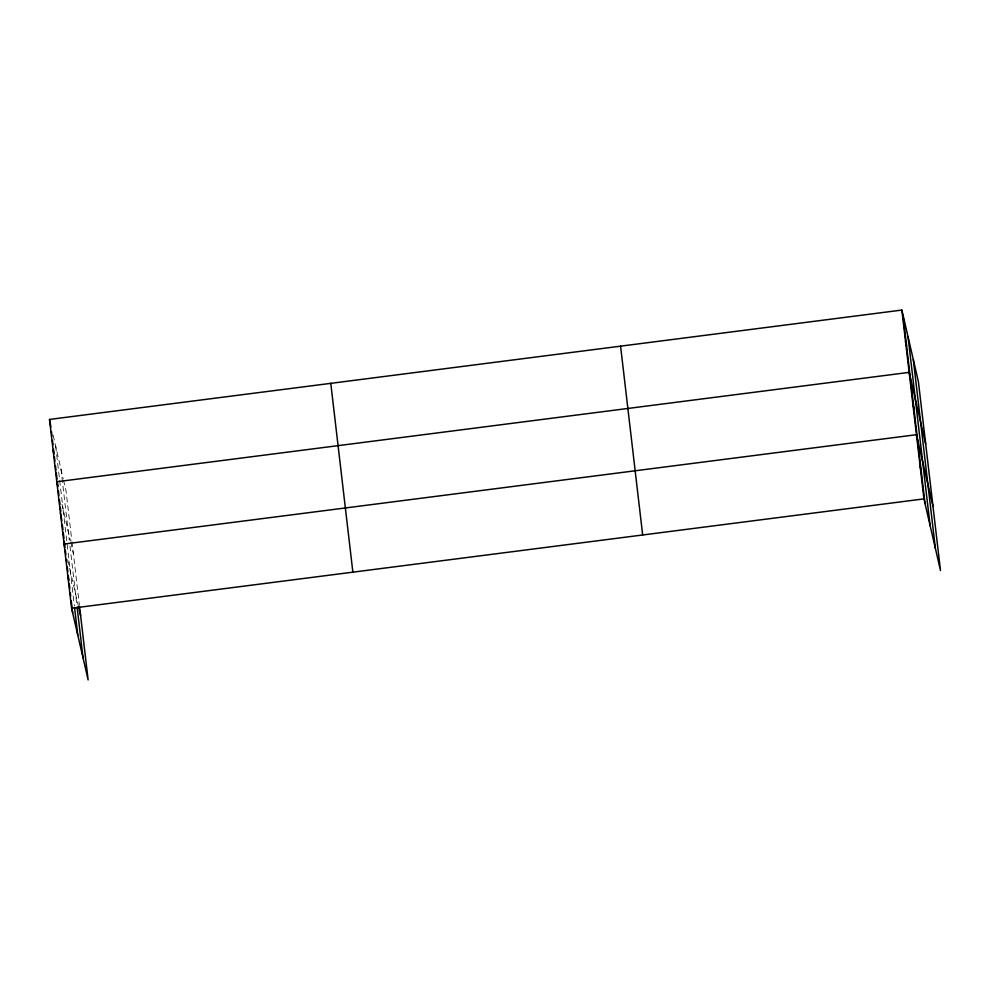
<?xml version="1.0" encoding="UTF-8"?>
<svg xmlns="http://www.w3.org/2000/svg" width="990" height="990" viewBox="0 0 990 990"><rect width="100%" height="100%" fill="white"/><g stroke="black" fill="none" stroke-linecap="round" stroke-linejoin="round"><path stroke-width="0.74" stroke-dasharray="4.95 3.71" d="M53.126 435.154L63.174 478.665M63.496 480.051L66.045 491.114L71.775 540.07M62.011 504.38L70.463 540.986M70.785 542.359L73.334 553.422M67.704 559.771L78.074 604.667M71.948 541.555L79.41 605.348M60.947 469L69.275 540.206M69.968 546.146L76.948 605.843M55.688 446.205L59.326 477.366M59.672 480.336L62.976 508.526M63.15 510.011L74.374 605.991"/><path stroke-width="1.49" d="M79.584 606.833L88.135 679.932L71.589 608.256L49.5 419.438L901.865 310.068L918.411 381.744L940.5 570.562L923.955 498.886L901.865 310.068M71.589 608.256L923.955 498.886M905.504 341.228L906.58 345.894M925.699 444.065L909.154 372.376L56.789 481.746L57.865 486.412L57.346 481.957M912.792 403.536L913.869 408.202M932.988 506.373L916.443 434.697L64.078 544.054L64.882 547.557M920.193 466.785L921.269 471.45M49.5 419.438L50.923 427.061M53.138 450.586L53.955 454.088M60.427 512.894L61.863 520.53M78.396 606.053L80.623 615.731M67.827 576.155L68.904 580.821M913.312 359.63L935.389 548.448M908.053 336.848L930.13 525.665M902.942 314.733L925.031 503.551M620.582 346.166L642.671 534.984M330.784 383.34L352.873 572.158M77.133 607.377L83.024 657.818M74.547 607.514L77.765 635.035M51.443 431.516L51.963 435.971M52.482 440.414L53.002 444.869M53.522 449.324L53.868 452.282M54.401 456.736L54.92 461.192M55.44 465.634L55.96 470.089M56.306 473.059L56.999 478.987M58.385 490.854L58.905 495.309M59.425 499.764L59.944 504.207M60.291 507.177L60.811 511.632M62.382 524.985L62.902 529.427M63.249 532.397L63.942 538.337M64.288 541.295L64.808 545.75M65.328 550.242L65.872 554.833M66.404 559.412L66.763 562.468M67.295 567.06L67.84 571.651M68.372 576.23L68.731 579.286M69.263 583.877L69.807 588.456M70.34 593.047L70.698 596.104M71.231 600.683L72.666 612.921"/></g></svg>
